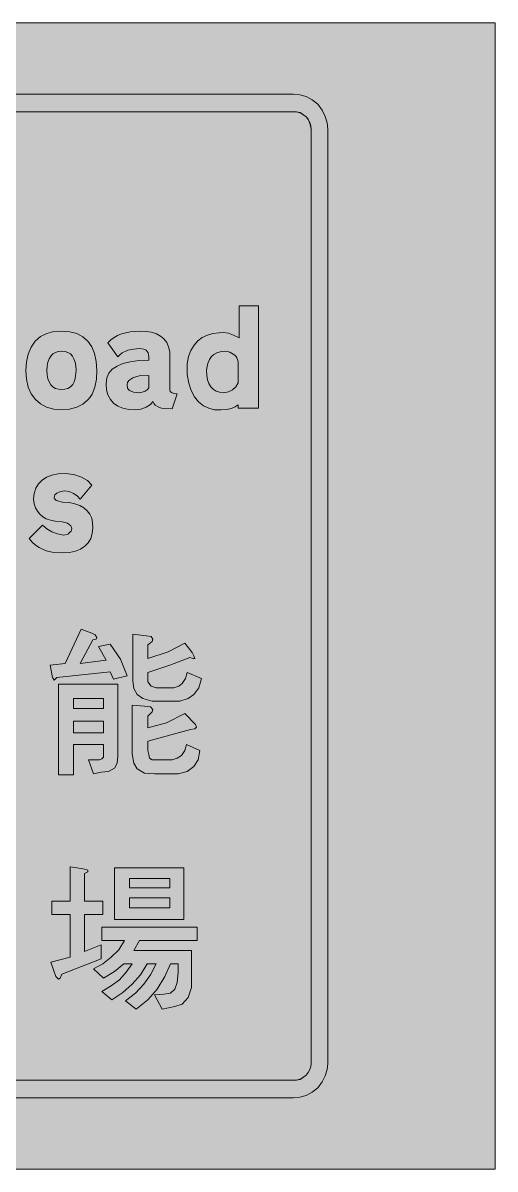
# Model space of a CAD drawing. Header units: metres. Extents: x 141 to 429, y 13 to 259.
# Drawn here: x 327.1 to 428.8, y 12.8 to 259.2 of the extents above; entities that cross this region are included whole.
import ezdxf

# ---------------------------------------------------------------- set-up
doc = ezdxf.new("R2010")
doc.units = ezdxf.units.M
for name, color, linetype, true_color in [('FILL_BLACK_000000', 7, 'Continuous', 0x000000), ('FILL_WHITE_FFFFFF', 7, 'Continuous', 0xffffff), ('FILL_YELLOW_FFFF00', 7, 'Continuous', 0xffff00)]:
    doc.layers.add(name, color=color, linetype=linetype, true_color=true_color)

msp = doc.modelspace()

# ---------------------------------------------------------------- hatches: boundary and pattern name
at = {"layer": 'FILL_BLACK_000000', "true_color": 0x000000}
h = msp.add_hatch(color=7, dxfattribs=at)
h.dxf.hatch_style = 1
h.paths.add_polyline_path([(386.75, 243.77), (388.13, 243.36), (389.43, 242.69), (390.6, 241.74), (391.55, 240.47), (392.22, 239.11), (392.63, 237.72), (392.76, 236.34), (392.76, 35.46), (392.63, 34.19), (392.22, 32.85), (391.55, 31.51), (390.6, 30.24), (389.43, 29.3), (388.13, 28.62), (386.75, 28.22), (385.38, 28.08), (184.5, 28.08), (183.13, 28.22), (181.75, 28.62), (180.45, 29.3), (179.28, 30.24), (178.34, 31.51), (177.66, 32.85), (177.26, 34.19), (177.12, 35.46), (177.12, 236.34), (177.26, 237.72), (177.66, 239.11), (178.34, 240.47), (179.28, 241.74), (180.45, 242.69), (181.75, 243.36), (183.13, 243.77), (184.5, 243.9), (385.38, 243.9), (386.75, 243.77)])
h.paths.add_polyline_path([(183.07, 239.83), (182.43, 239.49), (181.87, 239.04), (181.39, 238.49), (181.03, 237.84), (180.8, 237.12), (180.72, 236.34), (180.72, 35.46), (180.83, 34.83), (181.08, 34.2), (181.37, 33.5), (181.8, 32.94), (182.48, 32.47), (183.15, 32.13), (183.83, 31.93), (184.5, 31.86), (385.38, 31.86), (386.03, 31.88), (386.82, 32.04), (388.08, 32.94), (388.55, 33.54), (388.89, 34.2), (389.09, 34.86), (389.16, 35.46), (389.16, 236.34), (389.05, 237.06), (388.8, 237.78), (388.51, 238.48), (388.08, 239.04), (386.82, 239.94), (386.03, 240.1), (385.38, 240.12), (184.5, 240.12), (183.77, 240.05), (183.07, 239.83)], flags=16)
h = msp.add_hatch(color=7, dxfattribs=at)
h.dxf.hatch_style = 1
h.paths.add_polyline_path([(377.82, 198.36), (377.82, 176.4), (373.5, 176.4), (373.5, 177.12), (372.86, 176.65), (372.01, 176.31), (370.97, 176.11), (369.72, 176.04), (368.4, 176.05), (367.15, 176.34), (366, 176.9), (364.97, 177.73), (364.09, 178.82), (363.37, 180.17), (362.84, 181.76), (362.52, 183.6), (362.52, 185.94), (362.82, 187.46), (363.31, 188.78), (363.97, 189.9), (364.79, 190.82), (365.76, 191.55), (366.85, 192.09), (368.05, 192.44), (369.36, 192.6), (370.34, 192.63), (371.38, 192.47), (372.5, 192.09), (373.68, 191.52), (373.68, 198.36), (377.82, 198.36)])
h.paths.add_polyline_path([(373.48, 186.37), (373.32, 186.84), (373.21, 187.2), (372.96, 187.56), (372.78, 187.74), (371.68, 188.39), (371.08, 188.58), (370.44, 188.64), (369.61, 188.51), (368.89, 188.27), (368.26, 187.92), (367.74, 187.45), (367.32, 186.87), (367, 186.18), (366.78, 185.39), (366.66, 184.5), (366.72, 183.42), (366.89, 182.48), (367.18, 181.67), (367.58, 180.99), (368.09, 180.45), (368.71, 180.05), (369.43, 179.78), (370.26, 179.64), (371.37, 179.88), (372.28, 180.32), (372.99, 180.96), (373.5, 181.8), (373.5, 185.76), (373.48, 186.37)], flags=16)
h = msp.add_hatch(color=7, dxfattribs=at)
h.dxf.hatch_style = 1
h.paths.add_polyline_path([(342.63, 180.88), (342.02, 179.41), (341.6, 178.77), (341.1, 178.2), (340.03, 177.26), (338.72, 176.58), (337.2, 176.18), (335.52, 176.04), (333.79, 176.18), (332.26, 176.6), (330.94, 177.29), (329.83, 178.25), (328.95, 179.45), (328.31, 180.9), (327.91, 182.59), (327.78, 184.5), (327.91, 186.32), (328.3, 187.99), (328.92, 189.49), (329.76, 190.8), (330.94, 191.75), (332.3, 192.42), (333.84, 192.83), (335.52, 192.96), (337.24, 192.82), (338.75, 192.4), (340.05, 191.71), (341.12, 190.76), (341.97, 189.55), (342.58, 188.1), (342.95, 186.41), (343.08, 184.5), (342.97, 182.58), (342.63, 180.88)])
h.paths.add_polyline_path([(338.38, 186.29), (338.13, 187), (337.79, 187.58), (337.36, 188.04), (336.83, 188.37), (336.22, 188.57), (335.52, 188.64), (334.77, 188.57), (334.15, 188.37), (333.62, 188.03), (333.18, 187.56), (332.81, 186.96), (332.53, 186.23), (332.34, 185.41), (332.28, 184.5), (332.34, 183.55), (332.51, 182.71), (332.78, 182), (333.16, 181.42), (333.62, 180.96), (334.18, 180.63), (334.81, 180.43), (335.52, 180.36), (336.19, 180.43), (336.83, 180.63), (337.39, 180.97), (337.86, 181.44), (338.2, 182.04), (338.42, 182.77), (338.58, 184.5), (338.53, 185.45), (338.38, 186.29)], flags=16)
h = msp.add_hatch(color=7, dxfattribs=at)
h.dxf.hatch_style = 1
h.paths.add_polyline_path([(357.64, 176.27), (356.98, 176.37), (356.4, 176.58), (355.63, 177.01), (355.34, 177.36), (355.14, 177.84), (354.93, 177.5), (354.6, 177.18), (353.65, 176.6), (352.51, 176.19), (351.36, 176.04), (349.95, 176.11), (348.68, 176.36), (347.59, 176.8), (346.68, 177.48), (345.97, 178.25), (345.46, 179.21), (345.16, 180.34), (345.06, 181.62), (345.2, 182.87), (345.62, 183.92), (346.35, 184.76), (347.4, 185.4), (348.65, 185.98), (350.21, 186.37), (352.08, 186.59), (354.24, 186.66), (354.24, 187.38), (354.1, 188.24), (353.7, 188.82), (353.18, 189.07), (352.26, 189.18), (350.93, 189.07), (349.74, 188.82), (348.52, 188.24), (348.02, 187.86), (347.58, 187.38), (345.42, 190.44), (346.06, 191.07), (346.77, 191.59), (347.54, 192.03), (348.37, 192.38), (350.2, 192.82), (352.26, 192.96), (353.65, 192.89), (354.85, 192.69), (355.88, 192.35), (356.76, 191.88), (357.5, 191.27), (358.09, 190.51), (358.51, 189.58), (358.74, 188.46), (358.74, 180.36), (358.84, 179.99), (359.14, 179.71), (359.65, 179.52), (360.36, 179.46), (359.28, 176.22), (357.64, 176.27)])
h.paths.add_polyline_path([(349.86, 180.38), (350.1, 180.18), (350.95, 179.78), (352.08, 179.64), (352.82, 179.81), (353.43, 180.05), (353.9, 180.35), (354.24, 180.72), (354.24, 183.42), (352.19, 183.29), (351.43, 183.12), (350.82, 182.88), (349.92, 182.3), (349.66, 181.92), (349.56, 181.44), (349.69, 180.68), (349.86, 180.38)], flags=16)
h = msp.add_hatch(color=7, dxfattribs=at)
h.dxf.hatch_style = 1
h.paths.add_polyline_path([(342.07, 149.45), (341.75, 148.37), (341.22, 147.45), (340.49, 146.68), (339.57, 146.07), (338.46, 145.62), (337.17, 145.35), (335.7, 145.26), (333.44, 145.43), (332.43, 145.66), (331.49, 145.98), (330.64, 146.4), (329.85, 146.93), (329.14, 147.57), (328.5, 148.32), (331.38, 151.2), (332.3, 150.41), (333.36, 149.76), (334.62, 149.33), (335.88, 149.04), (336.65, 149.24), (336.94, 149.37), (337.14, 149.58), (337.55, 149.96), (337.68, 150.48), (337.62, 150.81), (337.45, 151.11), (336.76, 151.63), (335.63, 151.97), (334.08, 152.1), (333.07, 152.29), (332.18, 152.6), (331.43, 153.03), (330.8, 153.56), (330.28, 154.21), (329.88, 154.96), (329.59, 155.82), (329.4, 156.78), (329.57, 158.05), (329.94, 159.17), (330.5, 160.13), (331.27, 160.92), (332.22, 161.54), (333.37, 161.99), (334.71, 162.27), (336.24, 162.36), (338.13, 162.09), (339.73, 161.57), (341.02, 160.82), (342, 159.84), (339.48, 156.78), (338.83, 157.54), (338.04, 158.04), (337.12, 158.44), (336.06, 158.58), (335.12, 158.41), (334.44, 158.13), (334.04, 157.72), (333.9, 157.14), (333.9, 156.96), (333.92, 156.8), (334.08, 156.78), (334.28, 156.53), (334.62, 156.42), (335.68, 156.17), (337.14, 156.06), (338.35, 155.8), (339.4, 155.42), (340.29, 154.92), (341.01, 154.3), (341.57, 153.57), (341.95, 152.72), (342.16, 151.75), (342.18, 150.66), (342.07, 149.45)])
h = msp.add_hatch(color=7, dxfattribs=at)
h.dxf.hatch_style = 1
h.paths.add_polyline_path([(339.66, 128.88), (342, 127.98), (342.72, 127.62), (343.08, 127.08), (342.9, 126.72), (342.18, 126.54), (339.48, 121.5), (345.06, 122.22), (343.44, 125.1), (345.96, 125.64), (348.12, 122.4), (349.56, 118.8), (346.68, 118.08), (345.96, 119.7), (334.44, 118.44), (333.9, 117.9), (333.54, 118.44), (333, 121.14), (336.24, 121.5), (339.66, 128.88)])
h = msp.add_hatch(color=7, dxfattribs=at)
h.dxf.hatch_style = 1
h.paths.add_polyline_path([(353.7, 127.44), (354.78, 127.26), (355.14, 126.72), (354.96, 126.18), (354.06, 125.46), (354.06, 122.58), (358.38, 124.02), (361.98, 125.82), (363.6, 123.84), (363.96, 123.12), (364.14, 122.58), (363.78, 122.58), (363.06, 122.76), (358.74, 121.14), (354.06, 119.52), (354.06, 117.54), (354.78, 116.64), (355.86, 116.28), (359.64, 116.28), (360.72, 116.64), (361.44, 117.18), (362.16, 118.26), (362.52, 119.52), (365.58, 118.26), (365.04, 116.28), (363.96, 114.84), (362.7, 113.94), (360.9, 113.4), (354.96, 113.4), (352.98, 113.94), (351.72, 114.84), (351, 116.1), (350.82, 117.72), (350.82, 127.8), (353.7, 127.44)])
h = msp.add_hatch(color=7, dxfattribs=at)
h.dxf.hatch_style = 1
h.paths.add_polyline_path([(347.4, 100.08), (346.86, 99), (345.6, 98.28), (343.98, 98.1), (342.36, 97.74), (341.28, 100.8), (343.62, 100.8), (344.16, 100.98), (344.52, 101.34), (344.52, 104.04), (338.04, 104.04), (338.04, 97.56), (334.8, 97.56), (334.8, 117), (347.58, 117), (347.58, 101.52), (347.4, 100.08)])
h.paths.add_polyline_path([(338.04, 113.94), (338.04, 111.78), (344.52, 111.78), (344.52, 113.94), (338.04, 113.94)], flags=16)
h.paths.add_polyline_path([(344.52, 109.08), (338.04, 109.08), (338.04, 106.56), (344.52, 106.56), (344.52, 109.08)], flags=16)
h = msp.add_hatch(color=7, dxfattribs=at)
h.dxf.hatch_style = 1
h.paths.add_polyline_path([(353.34, 112.32), (354.6, 112.14), (355.14, 111.6), (354.96, 111.06), (354.06, 110.16), (354.06, 107.64), (358.02, 108.72), (361.98, 110.7), (364.32, 108.36), (364.5, 107.82), (364.14, 107.46), (363.24, 107.28), (354.06, 104.76), (354.06, 102.78), (354.24, 101.88), (354.42, 101.16), (354.96, 100.8), (359.28, 100.8), (360.36, 101.16), (361.26, 101.7), (361.98, 102.78), (362.34, 104.04), (365.22, 102.78), (364.86, 100.8), (363.96, 99.36), (362.52, 98.28), (360.54, 97.74), (355.5, 97.74), (353.34, 97.92), (351.72, 98.82), (351, 100.08), (350.64, 102.06), (350.64, 112.5), (353.34, 112.32)])
h = msp.add_hatch(color=7, dxfattribs=at)
h.dxf.hatch_style = 1
h.paths.add_polyline_path([(337.32, 70.38), (337.32, 77.76), (339.66, 77.4), (340.74, 77.22), (341.1, 77.04), (341.1, 76.68), (340.38, 76.32), (340.38, 70.38), (344.34, 70.38), (344.34, 67.5), (340.38, 67.5), (340.38, 59.58), (343.98, 61.02), (343.98, 57.96), (335.52, 54.72), (335.16, 53.82), (334.8, 53.64), (334.26, 54.18), (333.72, 55.62), (333.18, 57.24), (337.32, 58.32), (337.32, 67.5), (333.36, 67.5), (333.36, 70.38), (337.32, 70.38)])
h = msp.add_hatch(color=7, dxfattribs=at)
h.dxf.hatch_style = 1
h.paths.add_polyline_path([(346.86, 66.42), (346.86, 77.58), (361.8, 77.58), (361.8, 66.42), (346.86, 66.42)])
h.paths.add_polyline_path([(350.1, 75.24), (350.1, 73.26), (358.74, 73.26), (358.74, 75.24), (350.1, 75.24)], flags=16)
h.paths.add_polyline_path([(358.74, 71.1), (350.1, 71.1), (350.1, 68.94), (358.74, 68.94), (358.74, 71.1)], flags=16)
h = msp.add_hatch(color=7, dxfattribs=at)
h.dxf.hatch_style = 1
h.paths.add_polyline_path([(364.68, 64.8), (364.68, 61.92), (352.26, 61.92), (351, 59.76), (363.42, 59.76), (363.42, 51.84), (362.7, 49.68), (361.44, 48.24), (359.82, 47.7), (357.12, 47.16), (355.5, 50.22), (357.48, 50.4), (358.92, 50.58), (359.82, 51.48), (360.36, 52.92), (360.54, 55.08), (360.54, 56.88), (358.92, 56.88), (357.66, 54.18), (356.04, 51.48), (354.06, 49.14), (351.54, 47.16), (349.2, 48.96), (351.36, 50.58), (353.16, 52.56), (354.6, 54.54), (355.86, 56.88), (353.88, 56.88), (352.44, 54.54), (350.64, 52.56), (348.66, 50.76), (346.32, 49.14), (344.16, 50.94), (346.14, 52.2), (347.94, 53.46), (349.38, 55.08), (350.64, 56.88), (348.84, 56.88), (346.86, 55.26), (344.52, 53.82), (342.36, 55.8), (344.34, 56.88), (346.14, 58.32), (347.76, 59.94), (349.02, 61.92), (344.16, 61.92), (344.16, 64.8), (364.68, 64.8)])
at = {"layer": 'FILL_WHITE_FFFFFF', "true_color": 0xffffff}
h = msp.add_hatch(color=7, dxfattribs=at)
h.dxf.hatch_style = 1
h.paths.add_polyline_path([(385.38, 240.12), (386.06, 240.05), (386.73, 239.85), (387.41, 239.51), (388.08, 239.04), (388.55, 238.44), (388.89, 237.76), (389.09, 237.04), (389.16, 236.34), (389.16, 35.46), (389.09, 34.86), (388.89, 34.2), (388.55, 33.54), (388.08, 32.94), (387.41, 32.47), (386.73, 32.13), (386.05, 31.93), (385.38, 31.86), (184.5, 31.86), (183.85, 31.88), (183.06, 32.04), (182.43, 32.42), (181.8, 32.94), (181.37, 33.5), (181.08, 34.2), (180.83, 34.83), (180.72, 35.46), (180.72, 236.34), (180.8, 237.12), (181.03, 237.84), (181.39, 238.49), (181.87, 239.04), (182.43, 239.49), (183.07, 239.83), (183.77, 240.05), (184.5, 240.12), (385.38, 240.12)])
at = {"layer": 'FILL_YELLOW_FFFF00', "true_color": 0xffff00}
h = msp.add_hatch(color=7, dxfattribs=at)
h.dxf.hatch_style = 1
h.paths.add_polyline_path([(428.76, 259.2), (428.76, 12.78), (141.12, 12.78), (141.12, 259.2), (428.76, 259.2)])

# ---------------------------------------------------------------- linework, layer by layer
at = {"layer": 'FILL_BLACK_000000', "lineweight": 0, "true_color": 0x000000}
for points in [[(184.5, 243.9), (385.38, 243.9), (386.75, 243.77), (388.13, 243.36), (389.43, 242.69), (390.6, 241.74), (391.55, 240.47), (392.22, 239.11), (392.63, 237.72), (392.76, 236.34), (392.76, 35.46), (392.63, 34.19), (392.22, 32.85), (391.55, 31.51), (390.6, 30.24), (389.43, 29.3), (388.13, 28.62), (386.75, 28.22), (385.38, 28.08), (184.5, 28.08)], [(184.5, 31.86), (385.38, 31.86), (386.03, 31.88), (386.82, 32.04), (388.08, 32.94), (388.55, 33.54), (388.89, 34.2), (389.09, 34.86), (389.16, 35.46), (389.16, 236.34), (389.05, 237.06), (388.8, 237.78), (388.51, 238.48), (388.08, 239.04), (386.82, 239.94), (386.03, 240.1), (385.38, 240.12), (184.5, 240.12)]]:
    msp.add_lwpolyline(points, dxfattribs=at)
for points in [[(377.82, 198.36), (377.82, 176.4), (373.5, 176.4), (373.5, 177.12), (372.86, 176.65), (372.01, 176.31), (370.97, 176.11), (369.72, 176.04), (368.4, 176.05), (367.15, 176.34), (366, 176.9), (364.97, 177.73), (364.09, 178.82), (363.37, 180.17), (362.84, 181.76), (362.52, 183.6), (362.52, 185.94), (362.82, 187.46), (363.31, 188.78), (363.97, 189.9), (364.79, 190.82), (365.76, 191.55), (366.85, 192.09), (368.05, 192.44), (369.36, 192.6), (370.34, 192.63), (371.38, 192.47), (372.5, 192.09), (373.68, 191.52), (373.68, 198.36)], [(342.63, 180.88), (342.02, 179.41), (341.6, 178.77), (341.1, 178.2), (340.03, 177.26), (338.72, 176.58), (337.2, 176.18), (335.52, 176.04), (333.79, 176.18), (332.26, 176.6), (330.94, 177.29), (329.83, 178.25), (328.95, 179.45), (328.31, 180.9), (327.91, 182.59), (327.78, 184.5), (327.91, 186.32), (328.3, 187.99), (328.92, 189.49), (329.76, 190.8), (330.94, 191.75), (332.3, 192.42), (333.84, 192.83), (335.52, 192.96), (337.24, 192.82), (338.75, 192.4), (340.05, 191.71), (341.12, 190.76), (341.97, 189.55), (342.58, 188.1), (342.95, 186.41), (343.08, 184.5), (342.97, 182.58)], [(357.64, 176.27), (356.98, 176.37), (356.4, 176.58), (355.63, 177.01), (355.34, 177.36), (355.14, 177.84), (354.93, 177.5), (354.6, 177.18), (353.65, 176.6), (352.51, 176.19), (351.36, 176.04), (349.95, 176.11), (348.68, 176.36), (347.59, 176.8), (346.68, 177.48), (345.97, 178.25), (345.46, 179.21), (345.16, 180.34), (345.06, 181.62), (345.2, 182.87), (345.62, 183.92), (346.35, 184.76), (347.4, 185.4), (348.65, 185.98), (350.21, 186.37), (352.08, 186.59), (354.24, 186.66), (354.24, 187.38), (354.1, 188.24), (353.7, 188.82), (353.18, 189.07), (352.26, 189.18), (350.93, 189.07), (349.74, 188.82), (348.52, 188.24), (348.02, 187.86), (347.58, 187.38), (345.42, 190.44), (346.06, 191.07), (346.77, 191.59), (347.54, 192.03), (348.37, 192.38), (350.2, 192.82), (352.26, 192.96), (353.65, 192.89), (354.85, 192.69), (355.88, 192.35), (356.76, 191.88), (357.5, 191.27), (358.09, 190.51), (358.51, 189.58), (358.74, 188.46), (358.74, 180.36), (358.84, 179.99), (359.14, 179.71), (359.65, 179.52), (360.36, 179.46), (359.28, 176.22)], [(338.38, 186.29), (338.13, 187), (337.79, 187.58), (337.36, 188.04), (336.83, 188.37), (336.22, 188.57), (335.52, 188.64), (334.77, 188.57), (334.15, 188.37), (333.62, 188.03), (333.18, 187.56), (332.81, 186.96), (332.53, 186.23), (332.34, 185.41), (332.28, 184.5), (332.34, 183.55), (332.51, 182.71), (332.78, 182), (333.16, 181.42), (333.62, 180.96), (334.18, 180.63), (334.81, 180.43), (335.52, 180.36), (336.19, 180.43), (336.83, 180.63), (337.39, 180.97), (337.86, 181.44), (338.2, 182.04), (338.42, 182.77), (338.58, 184.5), (338.53, 185.45)], [(373.48, 186.37), (373.32, 186.84), (373.21, 187.2), (372.96, 187.56), (372.78, 187.74), (371.68, 188.39), (371.08, 188.58), (370.44, 188.64), (369.61, 188.51), (368.89, 188.27), (368.26, 187.92), (367.74, 187.45), (367.32, 186.87), (367, 186.18), (366.78, 185.39), (366.66, 184.5), (366.72, 183.42), (366.89, 182.48), (367.18, 181.67), (367.58, 180.99), (368.09, 180.45), (368.71, 180.05), (369.43, 179.78), (370.26, 179.64), (371.37, 179.88), (372.28, 180.32), (372.99, 180.96), (373.5, 181.8), (373.5, 185.76)], [(349.86, 180.38), (350.1, 180.18), (350.95, 179.78), (352.08, 179.64), (352.82, 179.81), (353.43, 180.05), (353.9, 180.35), (354.24, 180.72), (354.24, 183.42), (352.19, 183.29), (351.43, 183.12), (350.82, 182.88), (349.92, 182.3), (349.66, 181.92), (349.56, 181.44), (349.69, 180.68)], [(342.07, 149.45), (341.75, 148.37), (341.22, 147.45), (340.49, 146.68), (339.57, 146.07), (338.46, 145.62), (337.17, 145.35), (335.7, 145.26), (333.44, 145.43), (332.43, 145.66), (331.49, 145.98), (330.64, 146.4), (329.85, 146.93), (329.14, 147.57), (328.5, 148.32), (331.38, 151.2), (332.3, 150.41), (333.36, 149.76), (334.62, 149.33), (335.88, 149.04), (336.65, 149.24), (336.94, 149.37), (337.14, 149.58), (337.55, 149.96), (337.68, 150.48), (337.62, 150.81), (337.45, 151.11), (336.76, 151.63), (335.63, 151.97), (334.08, 152.1), (333.07, 152.29), (332.18, 152.6), (331.43, 153.03), (330.8, 153.56), (330.28, 154.21), (329.88, 154.96), (329.59, 155.82), (329.4, 156.78), (329.57, 158.05), (329.94, 159.17), (330.5, 160.13), (331.27, 160.92), (332.22, 161.54), (333.37, 161.99), (334.71, 162.27), (336.24, 162.36), (338.13, 162.09), (339.73, 161.57), (341.02, 160.82), (342, 159.84), (339.48, 156.78), (338.83, 157.54), (338.04, 158.04), (337.12, 158.44), (336.06, 158.58), (335.12, 158.41), (334.44, 158.13), (334.04, 157.72), (333.9, 157.14), (333.9, 156.96), (333.92, 156.8), (334.08, 156.78), (334.28, 156.53), (334.62, 156.42), (335.68, 156.17), (337.14, 156.06), (338.35, 155.8), (339.4, 155.42), (340.29, 154.92), (341.01, 154.3), (341.57, 153.57), (341.95, 152.72), (342.16, 151.75), (342.18, 150.66)], [(339.66, 128.88), (342, 127.98), (342.72, 127.62), (343.08, 127.08), (342.9, 126.72), (342.18, 126.54), (339.48, 121.5), (345.06, 122.22), (343.44, 125.1), (345.96, 125.64), (348.12, 122.4), (349.56, 118.8), (346.68, 118.08), (345.96, 119.7), (334.44, 118.44), (333.9, 117.9), (333.54, 118.44), (333, 121.14), (336.24, 121.5)], [(353.7, 127.44), (354.78, 127.26), (355.14, 126.72), (354.96, 126.18), (354.06, 125.46), (354.06, 122.58), (358.38, 124.02), (361.98, 125.82), (363.6, 123.84), (363.96, 123.12), (364.14, 122.58), (363.78, 122.58), (363.06, 122.76), (358.74, 121.14), (354.06, 119.52), (354.06, 117.54), (354.78, 116.64), (355.86, 116.28), (359.64, 116.28), (360.72, 116.64), (361.44, 117.18), (362.16, 118.26), (362.52, 119.52), (365.58, 118.26), (365.04, 116.28), (363.96, 114.84), (362.7, 113.94), (360.9, 113.4), (354.96, 113.4), (352.98, 113.94), (351.72, 114.84), (351, 116.1), (350.82, 117.72), (350.82, 127.8)], [(347.4, 100.08), (346.86, 99), (345.6, 98.28), (343.98, 98.1), (342.36, 97.74), (341.28, 100.8), (343.62, 100.8), (344.16, 100.98), (344.52, 101.34), (344.52, 104.04), (338.04, 104.04), (338.04, 97.56), (334.8, 97.56), (334.8, 117), (347.58, 117), (347.58, 101.52)], [(338.04, 113.94), (338.04, 111.78), (344.52, 111.78), (344.52, 113.94)], [(353.34, 112.32), (354.6, 112.14), (355.14, 111.6), (354.96, 111.06), (354.06, 110.16), (354.06, 107.64), (358.02, 108.72), (361.98, 110.7), (364.32, 108.36), (364.5, 107.82), (364.14, 107.46), (363.24, 107.28), (354.06, 104.76), (354.06, 102.78), (354.24, 101.88), (354.42, 101.16), (354.96, 100.8), (359.28, 100.8), (360.36, 101.16), (361.26, 101.7), (361.98, 102.78), (362.34, 104.04), (365.22, 102.78), (364.86, 100.8), (363.96, 99.36), (362.52, 98.28), (360.54, 97.74), (355.5, 97.74), (353.34, 97.92), (351.72, 98.82), (351, 100.08), (350.64, 102.06), (350.64, 112.5)], [(344.52, 109.08), (338.04, 109.08), (338.04, 106.56), (344.52, 106.56)], [(337.32, 70.38), (337.32, 77.76), (339.66, 77.4), (340.74, 77.22), (341.1, 77.04), (341.1, 76.68), (340.38, 76.32), (340.38, 70.38), (344.34, 70.38), (344.34, 67.5), (340.38, 67.5), (340.38, 59.58), (343.98, 61.02), (343.98, 57.96), (335.52, 54.72), (335.16, 53.82), (334.8, 53.64), (334.26, 54.18), (333.72, 55.62), (333.18, 57.24), (337.32, 58.32), (337.32, 67.5), (333.36, 67.5), (333.36, 70.38)], [(346.86, 66.42), (346.86, 77.58), (361.8, 77.58), (361.8, 66.42)], [(350.1, 75.24), (350.1, 73.26), (358.74, 73.26), (358.74, 75.24)], [(358.74, 71.1), (350.1, 71.1), (350.1, 68.94), (358.74, 68.94)], [(364.68, 64.8), (364.68, 61.92), (352.26, 61.92), (351, 59.76), (363.42, 59.76), (363.42, 51.84), (362.7, 49.68), (361.44, 48.24), (359.82, 47.7), (357.12, 47.16), (355.5, 50.22), (357.48, 50.4), (358.92, 50.58), (359.82, 51.48), (360.36, 52.92), (360.54, 55.08), (360.54, 56.88), (358.92, 56.88), (357.66, 54.18), (356.04, 51.48), (354.06, 49.14), (351.54, 47.16), (349.2, 48.96), (351.36, 50.58), (353.16, 52.56), (354.6, 54.54), (355.86, 56.88), (353.88, 56.88), (352.44, 54.54), (350.64, 52.56), (348.66, 50.76), (346.32, 49.14), (344.16, 50.94), (346.14, 52.2), (347.94, 53.46), (349.38, 55.08), (350.64, 56.88), (348.84, 56.88), (346.86, 55.26), (344.52, 53.82), (342.36, 55.8), (344.34, 56.88), (346.14, 58.32), (347.76, 59.94), (349.02, 61.92), (344.16, 61.92), (344.16, 64.8)]]:
    msp.add_lwpolyline(points, close=True, dxfattribs=at)
at = {"layer": 'FILL_WHITE_FFFFFF', "lineweight": 0, "true_color": 0xffff00}
msp.add_lwpolyline([(184.5, 240.12), (385.38, 240.12), (386.06, 240.05), (386.73, 239.85), (387.41, 239.51), (388.08, 239.04), (388.55, 238.44), (388.89, 237.76), (389.09, 237.04), (389.16, 236.34), (389.16, 35.46), (389.09, 34.86), (388.89, 34.2), (388.55, 33.54), (388.08, 32.94), (387.41, 32.47), (386.73, 32.13), (386.05, 31.93), (385.38, 31.86), (184.5, 31.86)], dxfattribs=at)
at = {"layer": 'FILL_YELLOW_FFFF00', "lineweight": 0, "true_color": 0xffff00}
msp.add_lwpolyline([(428.76, 259.2), (428.76, 12.78), (141.12, 12.78), (141.12, 259.2)], close=True, dxfattribs=at)

doc.saveas('drawing.dxf')
